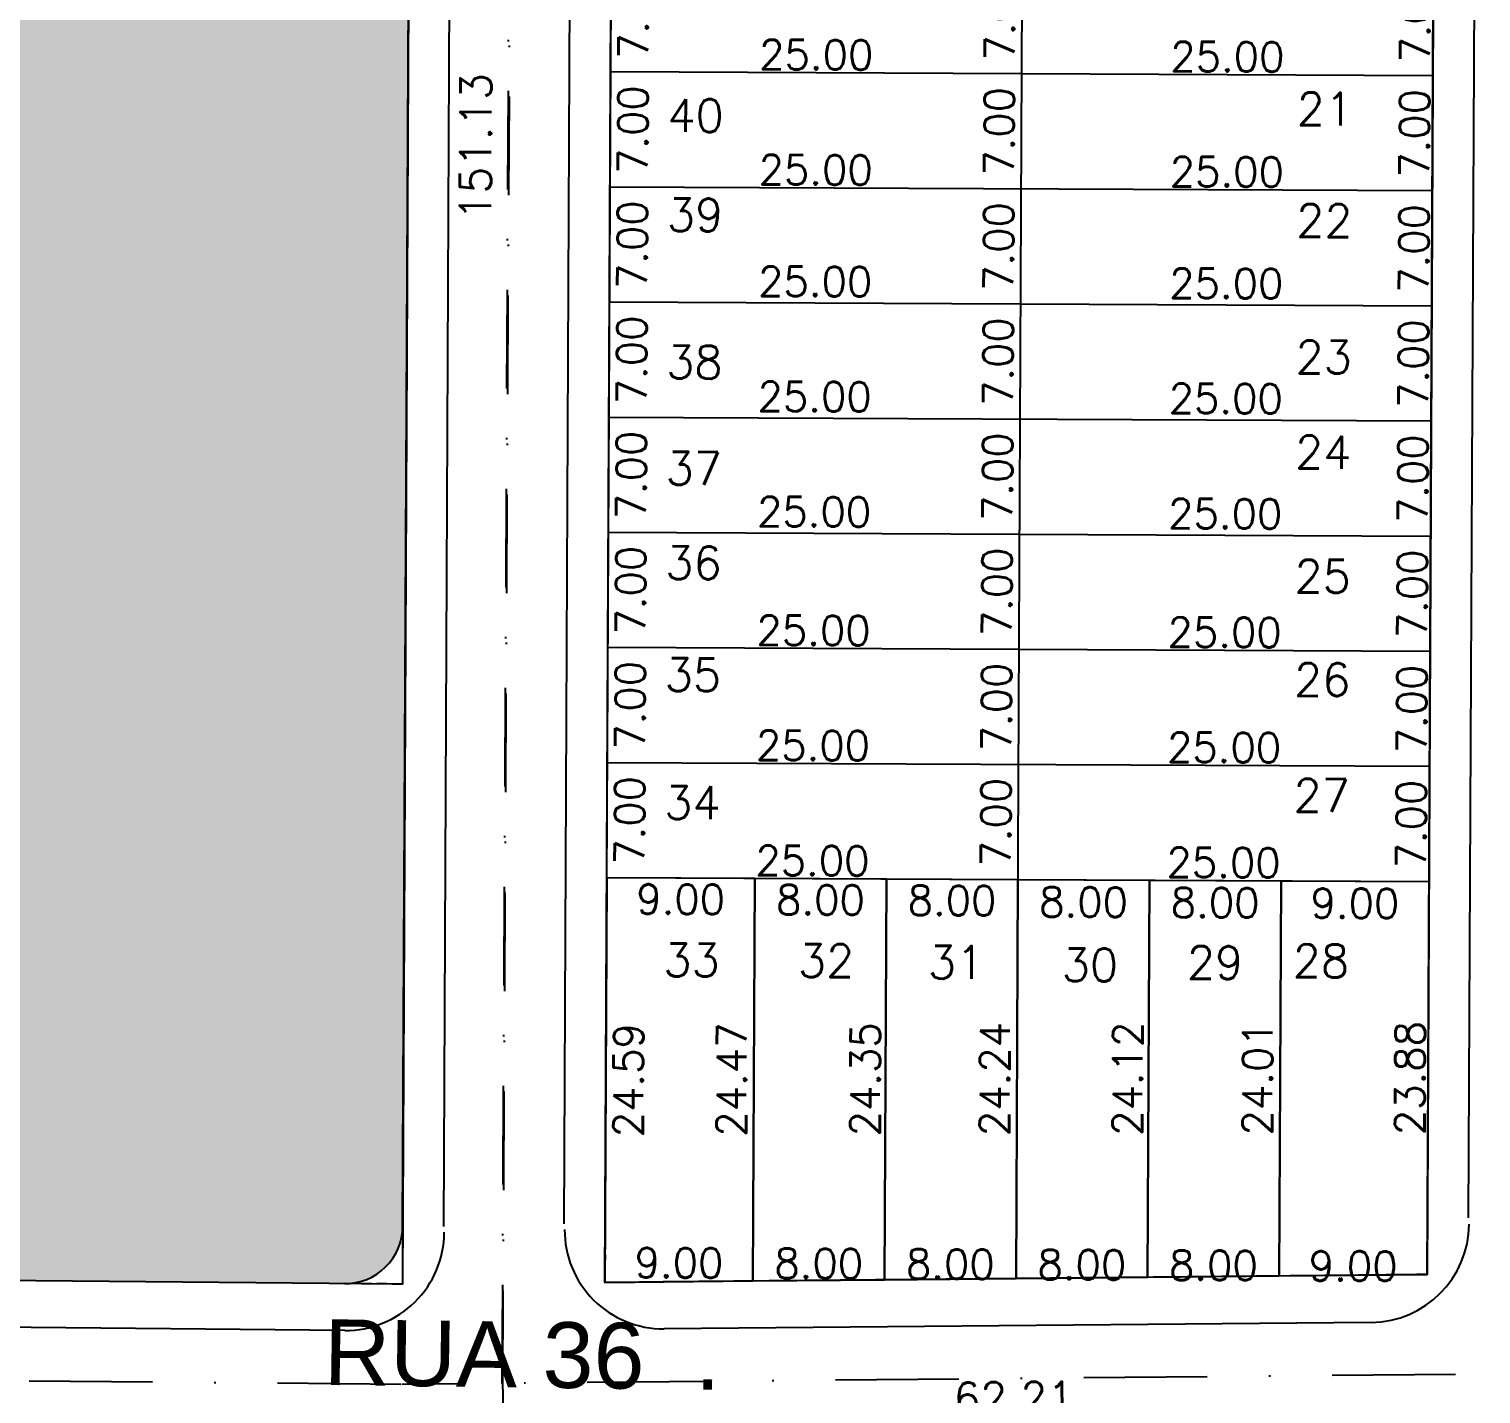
# Model space of a CAD drawing. Header units: millimetres. Extents: x -4430026 to 4783824, y 584 to 9593110.
# Drawn here: x 2394.9 to 2483.2, y 1505 to 1588 of the extents above; entities that cross this region are included whole.
import ezdxf
from ezdxf.enums import TextEntityAlignment as Align

# ---------------------------------------------------------------- set-up
doc = ezdxf.new("R2010")
doc.units = ezdxf.units.MM
for name, pattern in [('DASHDOT', [1, 0.5, -0.25, 0, -0.25]), ('HIDDEN', [0.375, 0.25, -0.125]), ('HIDDEN2', [0.1875, 0.125, -0.0625])]:
    doc.linetypes.add(name, pattern=pattern)
for name, color, linetype in [('boundary filipe', 6, 'Continuous'), ('BOUNDARY LOTES', 2, 'Continuous'), ('Calçada', 1, 'Continuous'), ('CANTOS', 9, 'HIDDEN'), ('Cota', 8, 'Continuous'), ('COTAS', 8, 'Continuous'), ('EIXO DAS VIAS', 252, 'DASHDOT'), ('Lotes', 2, 'Continuous'), ('Nomes de Ruas', 3, 'Continuous'), ('Numero de lotes', 5, 'Continuous'), ('Projeção', 8, 'HIDDEN2'), ('QUADRA', 4, 'Continuous'), ('QUADRO', 8, 'Continuous')]:
    doc.layers.add(name, color=color, linetype=linetype)
doc.styles.add('arcad1', font='romans.shx')
doc.styles.add('ARIAL', font='arial.ttf', dxfattribs={"height": 0.25})
doc.styles.add('ROMANS', font='romans.shx')
doc.dimstyles.new('BOLA100', dxfattribs={"dimscale": 0, "dimtxt": 1.9, "dimasz": 0.18, "dimexe": 0.18, "dimexo": 0.063, "dimgap": 0, "dimtad": 1, "dimzin": 4, "dimdsep": 46, "dimtxsty": 'ROMANS', "dimcen": 0.09, "dimse1": 1, "dimse2": 1, "dimsd1": 1, "dimsd2": 1, "dimclrt": 256, "dimaunit": 1, "dimadec": 4, "dimazin": 0, "dimtfac": 1.2, "dimtix": 1, "dimtmove": 2, "dimatfit": 3, "dimfxl": 1, "dimtvp": 2, "dimtolj": 1, "dimtzin": 4, "dimarcsym": 0})
doc.dimstyles.get("Standard").update_dxf_attribs({"dimtxt": 0.18, "dimasz": 0.18, "dimexe": 0.18, "dimexo": 0.0625, "dimgap": 0.09, "dimtad": 0, "dimtih": 1, "dimtoh": 1, "dimdec": 4, "dimzin": 0, "dimdsep": 46, "dimtxsty": 'Standard', "dimcen": 0.09, "dimadec": 0, "dimazin": 0, "dimtfac": 1, "dimtdec": 4, "dimtofl": 0, "dimtmove": 0, "dimatfit": 3, "dimfxl": 1, "dimtolj": 1, "dimtzin": 0, "dimarcsym": 0})

# ---------------------------------------------------------------- blocks, each defined once
blk = doc.blocks.new('*D13732')
at = {"layer": 'DEFPOINTS', "color": 0, "linetype": 'ByBlock'}
for p in [(2423.633, 1505.642), (2485.837, 1506.232), (2485.857, 1504.12)]:
    blk.add_point(p, dxfattribs=at)
at = {"layer": 'COTAS', "linetype": 'ByBlock', "insert": (2454.746, 1504.775), "char_height": 1.9, "attachment_point": 5, "rotation": 0.54386, "style": 'ROMANS'}
blk.add_mtext('\\A1;62.21', dxfattribs=at)
blk = doc.blocks.new('*D14058')
at = {"layer": 'DEFPOINTS', "color": 0, "linetype": 'ByBlock'}
for p in [(2308.835, 1506.475), (2423.633, 1505.642), (2423.618, 1503.599)]:
    blk.add_point(p, dxfattribs=at)
at = {"layer": 'COTAS', "linetype": 'ByBlock', "insert": (2366.226, 1504.966), "char_height": 1.9, "attachment_point": 5, "rotation": 359.58423, "style": 'ROMANS'}
blk.add_mtext('\\A1;114.80', dxfattribs=at)
blk = doc.blocks.new('*D14100')
at = {"layer": 'DEFPOINTS', "color": 0, "linetype": 'ByBlock'}
for p in [(2424.349, 1656.77), (2423.633, 1505.642), (2427.233, 1505.625)]:
    blk.add_point(p, dxfattribs=at)
at = {"layer": 'COTAS', "linetype": 'ByBlock', "insert": (2422.02, 1580.836), "char_height": 1.9, "attachment_point": 5, "rotation": 89.72858, "style": 'ROMANS'}
blk.add_mtext('\\A1;151.13', dxfattribs=at)
blk = doc.blocks.new('*D14391')
at = {"layer": 'DEFPOINTS', "color": 0, "linetype": 'ByBlock'}
for p in [(2409.929, 1680.395), (2416.101, 1656.357), (2424.934, 1654.828), (2424.934, 1654.828), (2424.219, 1503.7)]:
    blk.add_point(p, dxfattribs=at)
at = {"layer": 'COTAS', "linetype": 'ByBlock', "insert": (2417.195, 1652.744), "char_height": 1.9, "attachment_point": 5, "rotation": 285.06926, "style": 'ROMANS'}
blk.add_mtext('\\A1;150°', dxfattribs=at)
blk = doc.blocks.new('*D10665')
at = {"layer": 'DEFPOINTS', "color": 0}
for p in [(2430.259, 1592.382), (2430.225, 1585.383), (2435.192, 1585.359)]:
    blk.add_point(p, dxfattribs=at)
at = {"layer": 'COTAS', "color": 41, "insert": (2431.609, 1588.876), "char_height": 1.8, "attachment_point": 5, "rotation": 89.72858, "style": 'ROMANS'}
blk.add_mtext('\\A1;7.00', dxfattribs=at)
blk = doc.blocks.new('*D10666')
at = {"layer": 'DEFPOINTS', "color": 0}
for p in [(2430.225, 1585.383), (2430.192, 1578.383), (2435.159, 1578.359)]:
    blk.add_point(p, dxfattribs=at)
at = {"layer": 'COTAS', "color": 41, "insert": (2431.576, 1581.876), "char_height": 1.8, "attachment_point": 5, "rotation": 89.72858, "style": 'ROMANS'}
blk.add_mtext('\\A1;7.00', dxfattribs=at)
blk = doc.blocks.new('*D10667')
at = {"layer": 'DEFPOINTS', "color": 0}
for p in [(2430.192, 1578.383), (2430.141, 1571.383), (2435.126, 1571.359)]:
    blk.add_point(p, dxfattribs=at)
at = {"layer": 'COTAS', "color": 41, "insert": (2431.542, 1574.876), "char_height": 1.8, "attachment_point": 5, "rotation": 89.72858, "style": 'ROMANS'}
blk.add_mtext('\\A1;7.00', dxfattribs=at)
blk = doc.blocks.new('*D10668')
at = {"layer": 'DEFPOINTS', "color": 0}
for p in [(2430.141, 1571.383), (2430.107, 1564.383), (2435.093, 1564.359)]:
    blk.add_point(p, dxfattribs=at)
at = {"layer": 'COTAS', "color": 41, "insert": (2431.509, 1567.876), "char_height": 1.8, "attachment_point": 5, "rotation": 89.72858, "style": 'ROMANS'}
blk.add_mtext('\\A1;7.00', dxfattribs=at)
blk = doc.blocks.new('*D10669')
at = {"layer": 'DEFPOINTS', "color": 0}
for p in [(2430.107, 1564.383), (2430.093, 1557.383), (2435.06, 1557.359)]:
    blk.add_point(p, dxfattribs=at)
at = {"layer": 'COTAS', "color": 41, "insert": (2431.476, 1560.876), "char_height": 1.8, "attachment_point": 5, "rotation": 89.72858, "style": 'ROMANS'}
blk.add_mtext('\\A1;7.00', dxfattribs=at)
blk = doc.blocks.new('*D10670')
at = {"layer": 'DEFPOINTS', "color": 0}
for p in [(2430.093, 1557.383), (2430.06, 1550.383), (2435.026, 1550.359)]:
    blk.add_point(p, dxfattribs=at)
at = {"layer": 'COTAS', "color": 41, "insert": (2431.443, 1553.876), "char_height": 1.8, "attachment_point": 5, "rotation": 89.72858, "style": 'ROMANS'}
blk.add_mtext('\\A1;7.00', dxfattribs=at)
blk = doc.blocks.new('*D10671')
at = {"layer": 'DEFPOINTS', "color": 0}
for p in [(2430.06, 1550.383), (2430.008, 1543.383), (2434.993, 1543.36)]:
    blk.add_point(p, dxfattribs=at)
at = {"layer": 'COTAS', "color": 41, "insert": (2431.41, 1546.877), "char_height": 1.8, "attachment_point": 5, "rotation": 89.72858, "style": 'ROMANS'}
blk.add_mtext('\\A1;7.00', dxfattribs=at)
blk = doc.blocks.new('*D10672')
at = {"layer": 'DEFPOINTS', "color": 0}
for p in [(2430.008, 1543.383), (2429.975, 1536.383), (2434.96, 1536.36)]:
    blk.add_point(p, dxfattribs=at)
at = {"layer": 'COTAS', "color": 41, "insert": (2431.377, 1539.877), "char_height": 1.8, "attachment_point": 5, "rotation": 89.72858, "style": 'ROMANS'}
blk.add_mtext('\\A1;7.00', dxfattribs=at)
blk = doc.blocks.new('*D10673')
at = {"layer": 'DEFPOINTS', "color": 0}
for p in [(2429.975, 1536.383), (2429.877, 1511.79), (2434.844, 1511.766)]:
    blk.add_point(p, dxfattribs=at)
at = {"layer": 'COTAS', "color": 41, "insert": (2431.302, 1524.08), "char_height": 1.8, "attachment_point": 5, "rotation": 89.72858, "style": 'ROMANS'}
blk.add_mtext('\\A1;24.59', dxfattribs=at)
blk = doc.blocks.new('*D10687')
at = {"layer": 'DEFPOINTS', "color": 0}
for p in [(2455.258, 1592.264), (2455.207, 1585.264), (2457.468, 1585.254)]:
    blk.add_point(p, dxfattribs=at)
at = {"layer": 'COTAS', "color": 41, "insert": (2453.885, 1588.771), "char_height": 1.8, "attachment_point": 5, "rotation": 89.72858, "style": 'ROMANS'}
blk.add_mtext('\\A1;7.00', dxfattribs=at)
blk = doc.blocks.new('*D10688')
at = {"layer": 'DEFPOINTS', "color": 0}
for p in [(2455.207, 1585.264), (2455.192, 1578.264), (2457.435, 1578.254)]:
    blk.add_point(p, dxfattribs=at)
at = {"layer": 'COTAS', "color": 41, "insert": (2453.852, 1581.771), "char_height": 1.8, "attachment_point": 5, "rotation": 89.72858, "style": 'ROMANS'}
blk.add_mtext('\\A1;7.00', dxfattribs=at)
blk = doc.blocks.new('*D10689')
at = {"layer": 'DEFPOINTS', "color": 0}
for p in [(2455.192, 1578.264), (2455.14, 1571.264), (2457.402, 1571.254)]:
    blk.add_point(p, dxfattribs=at)
at = {"layer": 'COTAS', "color": 41, "insert": (2453.819, 1574.771), "char_height": 1.8, "attachment_point": 5, "rotation": 89.72858, "style": 'ROMANS'}
blk.add_mtext('\\A1;7.00', dxfattribs=at)
blk = doc.blocks.new('*D10690')
at = {"layer": 'DEFPOINTS', "color": 0}
for p in [(2455.14, 1571.264), (2455.107, 1564.264), (2457.369, 1564.254)]:
    blk.add_point(p, dxfattribs=at)
at = {"layer": 'COTAS', "color": 41, "insert": (2453.785, 1567.771), "char_height": 1.8, "attachment_point": 5, "rotation": 89.72858, "style": 'ROMANS'}
blk.add_mtext('\\A1;7.00', dxfattribs=at)
blk = doc.blocks.new('*D10691')
at = {"layer": 'DEFPOINTS', "color": 0}
for p in [(2455.107, 1564.264), (2455.074, 1557.265), (2457.336, 1557.254)]:
    blk.add_point(p, dxfattribs=at)
at = {"layer": 'COTAS', "color": 41, "insert": (2453.752, 1560.771), "char_height": 1.8, "attachment_point": 5, "rotation": 89.72858, "style": 'ROMANS'}
blk.add_mtext('\\A1;7.00', dxfattribs=at)
blk = doc.blocks.new('*D10692')
at = {"layer": 'DEFPOINTS', "color": 0}
for p in [(2455.074, 1557.265), (2455.041, 1550.265), (2457.303, 1550.254)]:
    blk.add_point(p, dxfattribs=at)
at = {"layer": 'COTAS', "color": 41, "insert": (2453.719, 1553.771), "char_height": 1.8, "attachment_point": 5, "rotation": 89.72858, "style": 'ROMANS'}
blk.add_mtext('\\A1;7.00', dxfattribs=at)
blk = doc.blocks.new('*D10693')
at = {"layer": 'DEFPOINTS', "color": 0}
for p in [(2455.041, 1550.265), (2455.008, 1543.265), (2457.269, 1543.254)]:
    blk.add_point(p, dxfattribs=at)
at = {"layer": 'COTAS', "color": 41, "insert": (2453.686, 1546.771), "char_height": 1.8, "attachment_point": 5, "rotation": 89.72858, "style": 'ROMANS'}
blk.add_mtext('\\A1;7.00', dxfattribs=at)
blk = doc.blocks.new('*D10694')
at = {"layer": 'DEFPOINTS', "color": 0}
for p in [(2455.008, 1543.265), (2454.993, 1536.265), (2457.236, 1536.254)]:
    blk.add_point(p, dxfattribs=at)
at = {"layer": 'COTAS', "color": 41, "insert": (2453.653, 1539.771), "char_height": 1.8, "attachment_point": 5, "rotation": 89.72858, "style": 'ROMANS'}
blk.add_mtext('\\A1;7.00', dxfattribs=at)
blk = doc.blocks.new('*D10695')
at = {"layer": 'DEFPOINTS', "color": 0}
for p in [(2454.993, 1536.265), (2454.878, 1512.027), (2457.121, 1512.017)]:
    blk.add_point(p, dxfattribs=at)
at = {"layer": 'COTAS', "color": 41, "insert": (2453.579, 1524.152), "char_height": 1.8, "attachment_point": 5, "rotation": 89.72858, "style": 'ROMANS'}
blk.add_mtext('\\A1;24.24', dxfattribs=at)
blk = doc.blocks.new('*D10709')
at = {"layer": 'DEFPOINTS', "color": 0}
for p in [(2480.24, 1592.146), (2480.206, 1585.146), (2482.725, 1585.134)]:
    blk.add_point(p, dxfattribs=at)
at = {"layer": 'COTAS', "color": 41, "insert": (2479.142, 1588.651), "char_height": 1.8, "attachment_point": 5, "rotation": 89.72858, "style": 'ROMANS'}
blk.add_mtext('\\A1;7.00', dxfattribs=at)
blk = doc.blocks.new('*D10710')
at = {"layer": 'DEFPOINTS', "color": 0}
for p in [(2480.206, 1585.146), (2480.173, 1578.146), (2482.692, 1578.134)]:
    blk.add_point(p, dxfattribs=at)
at = {"layer": 'COTAS', "color": 41, "insert": (2479.108, 1581.651), "char_height": 1.8, "attachment_point": 5, "rotation": 89.72858, "style": 'ROMANS'}
blk.add_mtext('\\A1;7.00', dxfattribs=at)
blk = doc.blocks.new('*D10711')
at = {"layer": 'DEFPOINTS', "color": 0}
for p in [(2480.173, 1578.146), (2480.14, 1571.146), (2482.659, 1571.134)]:
    blk.add_point(p, dxfattribs=at)
at = {"layer": 'COTAS', "color": 41, "insert": (2479.075, 1574.651), "char_height": 1.8, "attachment_point": 5, "rotation": 89.72858, "style": 'ROMANS'}
blk.add_mtext('\\A1;7.00', dxfattribs=at)
blk = doc.blocks.new('*D10712')
at = {"layer": 'DEFPOINTS', "color": 0}
for p in [(2480.14, 1571.146), (2480.107, 1564.146), (2482.625, 1564.134)]:
    blk.add_point(p, dxfattribs=at)
at = {"layer": 'COTAS', "color": 41, "insert": (2479.042, 1567.651), "char_height": 1.8, "attachment_point": 5, "rotation": 89.72858, "style": 'ROMANS'}
blk.add_mtext('\\A1;7.00', dxfattribs=at)
blk = doc.blocks.new('*D10713')
at = {"layer": 'DEFPOINTS', "color": 0}
for p in [(2480.107, 1564.146), (2480.074, 1557.146), (2482.592, 1557.134)]:
    blk.add_point(p, dxfattribs=at)
at = {"layer": 'COTAS', "color": 41, "insert": (2479.009, 1560.651), "char_height": 1.8, "attachment_point": 5, "rotation": 89.72858, "style": 'ROMANS'}
blk.add_mtext('\\A1;7.00', dxfattribs=at)
blk = doc.blocks.new('*D10714')
at = {"layer": 'DEFPOINTS', "color": 0}
for p in [(2480.074, 1557.146), (2480.041, 1550.146), (2482.559, 1550.134)]:
    blk.add_point(p, dxfattribs=at)
at = {"layer": 'COTAS', "color": 41, "insert": (2478.976, 1553.651), "char_height": 1.8, "attachment_point": 5, "rotation": 89.72858, "style": 'ROMANS'}
blk.add_mtext('\\A1;7.00', dxfattribs=at)
blk = doc.blocks.new('*D10715')
at = {"layer": 'DEFPOINTS', "color": 0}
for p in [(2480.041, 1550.146), (2480.007, 1543.146), (2482.526, 1543.134)]:
    blk.add_point(p, dxfattribs=at)
at = {"layer": 'COTAS', "color": 41, "insert": (2478.943, 1546.651), "char_height": 1.8, "attachment_point": 5, "rotation": 89.72858, "style": 'ROMANS'}
blk.add_mtext('\\A1;7.00', dxfattribs=at)
blk = doc.blocks.new('*D10716')
at = {"layer": 'DEFPOINTS', "color": 0}
for p in [(2480.007, 1543.146), (2479.993, 1536.146), (2482.493, 1536.134)]:
    blk.add_point(p, dxfattribs=at)
at = {"layer": 'COTAS', "color": 41, "insert": (2478.909, 1539.651), "char_height": 1.8, "attachment_point": 5, "rotation": 89.72858, "style": 'ROMANS'}
blk.add_mtext('\\A1;7.00', dxfattribs=at)
blk = doc.blocks.new('*D10717')
at = {"layer": 'DEFPOINTS', "color": 0}
for p in [(2479.993, 1536.146), (2479.88, 1512.264), (2482.38, 1512.253)]:
    blk.add_point(p, dxfattribs=at)
at = {"layer": 'COTAS', "color": 41, "insert": (2478.836, 1524.211), "char_height": 1.8, "attachment_point": 5, "rotation": 89.72858, "style": 'ROMANS'}
blk.add_mtext('\\A1;23.88', dxfattribs=at)
blk = doc.blocks.new('*D10718')
at = {"layer": 'DEFPOINTS', "color": 0}
for p in [(2438.993, 1536.34), (2438.877, 1511.875), (2441.121, 1511.865)]:
    blk.add_point(p, dxfattribs=at)
at = {"layer": 'COTAS', "color": 41, "insert": (2437.579, 1524.114), "char_height": 1.8, "attachment_point": 5, "rotation": 89.72858, "style": 'ROMANS'}
blk.add_mtext('\\A1;24.47', dxfattribs=at)
blk = doc.blocks.new('*D10719')
at = {"layer": 'DEFPOINTS', "color": 0}
for p in [(2446.993, 1536.303), (2446.878, 1511.951), (2449.251, 1511.94)]:
    blk.add_point(p, dxfattribs=at)
at = {"layer": 'COTAS', "color": 41, "insert": (2445.709, 1524.133), "char_height": 1.8, "attachment_point": 5, "rotation": 89.72858, "style": 'ROMANS'}
blk.add_mtext('\\A1;24.35', dxfattribs=at)
blk = doc.blocks.new('*D10720')
at = {"layer": 'DEFPOINTS', "color": 0}
for p in [(2462.993, 1536.227), (2462.879, 1512.103), (2465.203, 1512.092)]:
    blk.add_point(p, dxfattribs=at)
at = {"layer": 'COTAS', "color": 41, "insert": (2461.661, 1524.171), "char_height": 1.8, "attachment_point": 5, "rotation": 89.72858, "style": 'ROMANS'}
blk.add_mtext('\\A1;24.12', dxfattribs=at)
blk = doc.blocks.new('*D10721')
at = {"layer": 'DEFPOINTS', "color": 0}
for p in [(2470.993, 1536.189), (2470.879, 1512.179), (2473.106, 1512.168)]:
    blk.add_point(p, dxfattribs=at)
at = {"layer": 'COTAS', "color": 41, "insert": (2469.563, 1524.19), "char_height": 1.8, "attachment_point": 5, "rotation": 89.72858, "style": 'ROMANS'}
blk.add_mtext('\\A1;24.01', dxfattribs=at)
blk = doc.blocks.new('*D10748')
at = {"layer": 'DEFPOINTS', "color": 0}
for p in [(2446.993, 1536.303), (2454.993, 1536.265), (2446.97, 1531.424)]:
    blk.add_point(p, dxfattribs=at)
at = {"layer": 'COTAS', "color": 41, "insert": (2450.987, 1535.005), "char_height": 1.8, "attachment_point": 5, "rotation": 359.72858, "style": 'ROMANS'}
blk.add_mtext('\\A1;8.00', dxfattribs=at)
blk = doc.blocks.new('*D10749')
at = {"layer": 'DEFPOINTS', "color": 0}
for p in [(2438.993, 1536.34), (2446.993, 1536.303), (2438.97, 1531.462)]:
    blk.add_point(p, dxfattribs=at)
at = {"layer": 'COTAS', "color": 41, "insert": (2442.987, 1535.043), "char_height": 1.8, "attachment_point": 5, "rotation": 359.72858, "style": 'ROMANS'}
blk.add_mtext('\\A1;8.00', dxfattribs=at)
blk = doc.blocks.new('*D10750')
at = {"layer": 'DEFPOINTS', "color": 0}
for p in [(2429.993, 1536.383), (2438.993, 1536.34), (2429.97, 1531.505)]:
    blk.add_point(p, dxfattribs=at)
at = {"layer": 'COTAS', "color": 41, "insert": (2434.487, 1535.083), "char_height": 1.8, "attachment_point": 5, "rotation": 359.72858, "style": 'ROMANS'}
blk.add_mtext('\\A1;9.00', dxfattribs=at)
blk = doc.blocks.new('*D10751')
at = {"layer": 'DEFPOINTS', "color": 0}
for p in [(2454.993, 1536.265), (2462.993, 1536.227), (2462.97, 1531.293)]:
    blk.add_point(p, dxfattribs=at)
at = {"layer": 'COTAS', "color": 41, "insert": (2458.987, 1534.912), "char_height": 1.8, "attachment_point": 5, "rotation": 359.72858, "style": 'ROMANS'}
blk.add_mtext('\\A1;8.00', dxfattribs=at)
blk = doc.blocks.new('*D10752')
at = {"layer": 'DEFPOINTS', "color": 0}
for p in [(2462.993, 1536.227), (2470.993, 1536.189), (2470.97, 1531.255)]:
    blk.add_point(p, dxfattribs=at)
at = {"layer": 'COTAS', "color": 41, "insert": (2466.987, 1534.874), "char_height": 1.8, "attachment_point": 5, "rotation": 359.72858, "style": 'ROMANS'}
blk.add_mtext('\\A1;8.00', dxfattribs=at)
blk = doc.blocks.new('*D10753')
at = {"layer": 'DEFPOINTS', "color": 0}
for p in [(2470.993, 1536.189), (2479.993, 1536.146), (2479.969, 1531.213)]:
    blk.add_point(p, dxfattribs=at)
at = {"layer": 'COTAS', "color": 41, "insert": (2475.487, 1534.834), "char_height": 1.8, "attachment_point": 5, "rotation": 359.72858, "style": 'ROMANS'}
blk.add_mtext('\\A1;9.00', dxfattribs=at)
blk = doc.blocks.new('*D10754')
at = {"layer": 'DEFPOINTS', "color": 0}
for p in [(2429.877, 1511.79), (2438.877, 1511.875), (2438.865, 1509.355)]:
    blk.add_point(p, dxfattribs=at)
at = {"layer": 'COTAS', "color": 41, "insert": (2434.383, 1512.976), "char_height": 1.8, "attachment_point": 5, "rotation": 359.72858, "style": 'ROMANS'}
blk.add_mtext('\\A1;9.00', dxfattribs=at)
blk = doc.blocks.new('*D10755')
at = {"layer": 'DEFPOINTS', "color": 0}
for p in [(2438.877, 1511.875), (2446.878, 1511.951), (2446.865, 1509.317)]:
    blk.add_point(p, dxfattribs=at)
at = {"layer": 'COTAS', "color": 41, "insert": (2442.882, 1512.936), "char_height": 1.8, "attachment_point": 5, "rotation": 359.72858, "style": 'ROMANS'}
blk.add_mtext('\\A1;8.00', dxfattribs=at)
blk = doc.blocks.new('*D10756')
at = {"layer": 'DEFPOINTS', "color": 0}
for p in [(2446.878, 1511.951), (2454.878, 1511.913), (2454.865, 1509.279)]:
    blk.add_point(p, dxfattribs=at)
at = {"layer": 'COTAS', "color": 41, "insert": (2450.882, 1512.898), "char_height": 1.8, "attachment_point": 5, "rotation": 359.72858, "style": 'ROMANS'}
blk.add_mtext('\\A1;8.00', dxfattribs=at)
blk = doc.blocks.new('*D10757')
at = {"layer": 'DEFPOINTS', "color": 0}
for p in [(2454.878, 1511.913), (2462.879, 1512.103), (2462.865, 1509.241)]:
    blk.add_point(p, dxfattribs=at)
at = {"layer": 'COTAS', "color": 41, "insert": (2458.882, 1512.86), "char_height": 1.8, "attachment_point": 5, "rotation": 359.72858, "style": 'ROMANS'}
blk.add_mtext('\\A1;8.00', dxfattribs=at)
blk = doc.blocks.new('*D10758')
at = {"layer": 'DEFPOINTS', "color": 0}
for p in [(2462.879, 1512.103), (2470.879, 1512.065), (2470.865, 1509.203)]:
    blk.add_point(p, dxfattribs=at)
at = {"layer": 'COTAS', "color": 41, "insert": (2466.882, 1512.822), "char_height": 1.8, "attachment_point": 5, "rotation": 359.72858, "style": 'ROMANS'}
blk.add_mtext('\\A1;8.00', dxfattribs=at)
blk = doc.blocks.new('*D10759')
at = {"layer": 'DEFPOINTS', "color": 0}
for p in [(2470.879, 1512.065), (2479.88, 1512.264), (2479.865, 1509.161)]:
    blk.add_point(p, dxfattribs=at)
at = {"layer": 'COTAS', "color": 41, "insert": (2475.382, 1512.782), "char_height": 1.8, "attachment_point": 5, "rotation": 359.72858, "style": 'ROMANS'}
blk.add_mtext('\\A1;9.00', dxfattribs=at)
blk = doc.blocks.new('*D10779')
at = {"layer": 'DEFPOINTS', "color": 0}
for p in [(2430.188, 1577.364), (2455.187, 1577.246), (2455.18, 1575.77)]:
    blk.add_point(p, dxfattribs=at)
at = {"layer": 'Cota', "color": 41, "insert": (2442.697, 1579.429), "char_height": 1.8, "attachment_point": 5, "rotation": 359.72858, "style": 'ROMANS'}
blk.add_mtext('\\A1;25.00', dxfattribs=at)
blk = doc.blocks.new('*D10780')
at = {"layer": 'DEFPOINTS', "color": 0}
for p in [(2455.187, 1577.246), (2480.187, 1577.127), (2480.18, 1575.651)]:
    blk.add_point(p, dxfattribs=at)
at = {"layer": 'Cota', "color": 41, "insert": (2467.697, 1579.311), "char_height": 1.8, "attachment_point": 5, "rotation": 359.72858, "style": 'ROMANS'}
blk.add_mtext('\\A1;25.00', dxfattribs=at)
blk = doc.blocks.new('*D10781')
at = {"layer": 'DEFPOINTS', "color": 0}
for p in [(2430.221, 1584.364), (2455.22, 1584.246), (2455.213, 1582.77)]:
    blk.add_point(p, dxfattribs=at)
at = {"layer": 'Cota', "color": 41, "insert": (2442.731, 1586.429), "char_height": 1.8, "attachment_point": 5, "rotation": 359.72858, "style": 'ROMANS'}
blk.add_mtext('\\A1;25.00', dxfattribs=at)
blk = doc.blocks.new('*D10782')
at = {"layer": 'DEFPOINTS', "color": 0}
for p in [(2455.22, 1584.246), (2480.22, 1584.127), (2480.213, 1582.651)]:
    blk.add_point(p, dxfattribs=at)
at = {"layer": 'Cota', "color": 41, "insert": (2467.73, 1586.311), "char_height": 1.8, "attachment_point": 5, "rotation": 359.72858, "style": 'ROMANS'}
blk.add_mtext('\\A1;25.00', dxfattribs=at)
blk = doc.blocks.new('*D10789')
at = {"layer": 'DEFPOINTS', "color": 0}
for p in [(2430.155, 1570.578), (2455.155, 1570.459), (2455.148, 1568.983)]:
    blk.add_point(p, dxfattribs=at)
at = {"layer": 'Cota', "color": 41, "insert": (2442.665, 1572.643), "char_height": 1.8, "attachment_point": 5, "rotation": 359.72858, "style": 'ROMANS'}
blk.add_mtext('\\A1;25.00', dxfattribs=at)
blk = doc.blocks.new('*D10790')
at = {"layer": 'DEFPOINTS', "color": 0}
for p in [(2455.155, 1570.459), (2480.155, 1570.341), (2480.148, 1568.865)]:
    blk.add_point(p, dxfattribs=at)
at = {"layer": 'Cota', "color": 41, "insert": (2467.665, 1572.524), "char_height": 1.8, "attachment_point": 5, "rotation": 359.72858, "style": 'ROMANS'}
blk.add_mtext('\\A1;25.00', dxfattribs=at)
blk = doc.blocks.new('*D10791')
at = {"layer": 'DEFPOINTS', "color": 0}
for p in [(2429.989, 1535.365), (2454.988, 1535.246), (2454.981, 1533.77)]:
    blk.add_point(p, dxfattribs=at)
at = {"layer": 'Cota', "color": 41, "insert": (2442.498, 1537.429), "char_height": 1.8, "attachment_point": 5, "rotation": 359.72858, "style": 'ROMANS'}
blk.add_mtext('\\A1;25.00', dxfattribs=at)
blk = doc.blocks.new('*D10792')
at = {"layer": 'DEFPOINTS', "color": 0}
for p in [(2454.988, 1535.246), (2479.988, 1535.128), (2479.981, 1533.652)]:
    blk.add_point(p, dxfattribs=at)
at = {"layer": 'Cota', "color": 41, "insert": (2467.498, 1537.311), "char_height": 1.8, "attachment_point": 5, "rotation": 359.72858, "style": 'ROMANS'}
blk.add_mtext('\\A1;25.00', dxfattribs=at)
blk = doc.blocks.new('*D10793')
at = {"layer": 'DEFPOINTS', "color": 0}
for p in [(2430.022, 1542.364), (2455.021, 1542.246), (2455.014, 1540.77)]:
    blk.add_point(p, dxfattribs=at)
at = {"layer": 'Cota', "color": 41, "insert": (2442.532, 1544.429), "char_height": 1.8, "attachment_point": 5, "rotation": 359.72858, "style": 'ROMANS'}
blk.add_mtext('\\A1;25.00', dxfattribs=at)
blk = doc.blocks.new('*D10794')
at = {"layer": 'DEFPOINTS', "color": 0}
for p in [(2455.021, 1542.246), (2480.021, 1542.128), (2480.014, 1540.652)]:
    blk.add_point(p, dxfattribs=at)
at = {"layer": 'Cota', "color": 41, "insert": (2467.531, 1544.311), "char_height": 1.8, "attachment_point": 5, "rotation": 359.72858, "style": 'ROMANS'}
blk.add_mtext('\\A1;25.00', dxfattribs=at)
blk = doc.blocks.new('*D10795')
at = {"layer": 'DEFPOINTS', "color": 0}
for p in [(2430.055, 1549.364), (2455.055, 1549.246), (2455.048, 1547.77)]:
    blk.add_point(p, dxfattribs=at)
at = {"layer": 'Cota', "color": 41, "insert": (2442.565, 1551.429), "char_height": 1.8, "attachment_point": 5, "rotation": 359.72858, "style": 'ROMANS'}
blk.add_mtext('\\A1;25.00', dxfattribs=at)
blk = doc.blocks.new('*D10796')
at = {"layer": 'DEFPOINTS', "color": 0}
for p in [(2455.055, 1549.246), (2480.054, 1549.128), (2480.047, 1547.652)]:
    blk.add_point(p, dxfattribs=at)
at = {"layer": 'Cota', "color": 41, "insert": (2467.565, 1551.311), "char_height": 1.8, "attachment_point": 5, "rotation": 359.72858, "style": 'ROMANS'}
blk.add_mtext('\\A1;25.00', dxfattribs=at)
blk = doc.blocks.new('*D10797')
at = {"layer": 'DEFPOINTS', "color": 0}
for p in [(2430.089, 1556.578), (2455.089, 1556.459), (2455.082, 1554.984)]:
    blk.add_point(p, dxfattribs=at)
at = {"layer": 'Cota', "color": 41, "insert": (2442.599, 1558.643), "char_height": 1.8, "attachment_point": 5, "rotation": 359.72858, "style": 'ROMANS'}
blk.add_mtext('\\A1;25.00', dxfattribs=at)
blk = doc.blocks.new('*D10798')
at = {"layer": 'DEFPOINTS', "color": 0}
for p in [(2455.089, 1556.459), (2480.088, 1556.341), (2480.081, 1554.865)]:
    blk.add_point(p, dxfattribs=at)
at = {"layer": 'Cota', "color": 41, "insert": (2467.599, 1558.524), "char_height": 1.8, "attachment_point": 5, "rotation": 359.72858, "style": 'ROMANS'}
blk.add_mtext('\\A1;25.00', dxfattribs=at)
blk = doc.blocks.new('*D10799')
at = {"layer": 'DEFPOINTS', "color": 0}
for p in [(2430.122, 1563.578), (2455.122, 1563.459), (2455.115, 1561.983)]:
    blk.add_point(p, dxfattribs=at)
at = {"layer": 'Cota', "color": 41, "insert": (2442.632, 1565.643), "char_height": 1.8, "attachment_point": 5, "rotation": 359.72858, "style": 'ROMANS'}
blk.add_mtext('\\A1;25.00', dxfattribs=at)
blk = doc.blocks.new('*D10800')
at = {"layer": 'DEFPOINTS', "color": 0}
for p in [(2455.122, 1563.459), (2480.122, 1563.341), (2480.115, 1561.865)]:
    blk.add_point(p, dxfattribs=at)
at = {"layer": 'Cota', "color": 41, "insert": (2467.632, 1565.524), "char_height": 1.8, "attachment_point": 5, "rotation": 359.72858, "style": 'ROMANS'}
blk.add_mtext('\\A1;25.00', dxfattribs=at)

msp = doc.modelspace()

# ---------------------------------------------------------------- hatches: boundary and pattern name
at = {"layer": 'QUADRO'}
h = msp.add_hatch(dxfattribs=at)
h.set_pattern_fill('SWAMP', color=256, scale=3, angle=-0.27142, style=0)
h.set_pattern_definition([(359.7286, (2314.9623, 1512.1842), (1.51229, 2.59094), [0.375, -2.625]), (89.7286, (2315.1498, 1512.1834), (-1.487676, 2.605153), [0.1875, -5.008652]), (89.7286, (2315.1967, 1512.1831), (-1.487676, 2.605153), [0.15, -5.046152]), (89.7286, (2315.1029, 1512.1836), (-1.487676, 2.605153), [0.15, -5.046152]), (59.7286, (2315.2435, 1512.183), (-1.487676, 2.605153), [0.12, -2.88]), (119.7286, (2315.056, 1512.1838), (-2.999966, 0.01421), [0.12, -2.88])])
edge = h.paths.add_edge_path()
edge.add_arc((2414.737, 1654.182), 3.5, 359.72858, 390.40994)
edge.add_line((2417.755, 1655.954), (2408.507, 1671.711))
edge.add_arc((2405.488, 1669.939), 3.5, 30.40994, 122.79452)
edge.add_arc((2365.97, 1731.273), 69.463, 239.88824, 302.79452, ccw=False)
edge.add_arc((2329.365, 1668.157), 3.5, 59.88824, 150.16598)
edge.add_line((2326.329, 1669.898), (2316.08, 1652.028))
edge.add_arc((2319.117, 1650.286), 3.5, 150.16598, 179.72858)
edge.add_line((2315.617, 1650.303), (2314.981, 1516.095))
edge.add_arc((2318.481, 1516.078), 3.5, 179.72858, 269.48246)
edge.add_line((2318.449, 1512.578), (2414.047, 1511.715))
edge.add_arc((2414.078, 1515.215), 3.5, 269.48246, 359.72858)
edge.add_line((2417.578, 1515.198), (2418.237, 1654.165))

# ---------------------------------------------------------------- linework, layer by layer
at = {"layer": 'boundary filipe', "elevation": 2.439}
msp.add_lwpolyline([(2314.964, 1512.61), (2315.621, 1651.227), (2329.171, 1674.854, 0.206018), (2381.666, 1665.676, 0.060604), (2406.629, 1674.91), (2418.241, 1655.126), (2417.562, 1511.683), (2314.964, 1512.61)], format="xyb", close=True, dxfattribs=at)
msp.add_lwpolyline([(2314.964, 1512.61), (2315.621, 1651.227), (2329.171, 1674.854, 0.206018), (2381.666, 1665.676, 0.060604), (2406.629, 1674.91), (2418.241, 1655.126), (2417.562, 1511.683), (2314.964, 1512.61)], format="xyb", close=True, dxfattribs=at)
at = {"layer": 'BOUNDARY LOTES', "elevation": 2.439}
for points in [[(2438.993, 1536.34), (2429.993, 1536.383), (2429.877, 1511.79), (2438.877, 1511.875)], [(2429.877, 1511.79), (2438.876, 1511.875), (2438.993, 1536.34), (2429.993, 1536.383)], [(2446.993, 1536.303), (2438.993, 1536.34), (2438.877, 1511.875), (2446.876, 1511.951)], [(2454.993, 1536.265), (2446.993, 1536.303), (2446.878, 1511.951), (2454.877, 1512.027)], [(2462.993, 1536.227), (2454.993, 1536.265), (2454.878, 1512.027), (2462.877, 1512.103)], [(2470.993, 1536.189), (2462.993, 1536.227), (2462.879, 1512.103), (2470.878, 1512.179)], [(2479.993, 1536.146), (2470.993, 1536.189), (2470.879, 1512.179), (2479.88, 1512.264)]]:
    msp.add_lwpolyline(points, close=True, dxfattribs=at)
at = {"layer": 'Calçada'}
for p, q in [((2420.078, 1515.186, 2.439), (2420.737, 1654.154, 2.439)), ((2427.394, 1515.352, 2.439), (2428.05, 1653.926, 2.439)), ((2482.396, 1515.703, 2.439), (2483.025, 1648.576, 2.439))]:
    msp.add_line(p, q, dxfattribs=at)
at = {"layer": 'Calçada', "lineweight": -3}
for p, q in [((2414.054, 1508.866), (2318.457, 1509.768)), ((2414.054, 1508.866), (2318.457, 1509.768)), ((2476.483, 1509.358), (2433.481, 1508.967)), ((2476.483, 1509.358), (2433.481, 1508.967)), ((2476.483, 1509.358), (2433.481, 1508.967)), ((2476.483, 1509.358), (2433.481, 1508.967))]:
    msp.add_line(p, q, dxfattribs=at)
for centre, start, end in [((2476.429, 1515.357), 270.52059, 359.70531), ((2476.429, 1515.357), 270.52059, 359.70531), ((2414.111, 1514.866), 269.45919, 359.70531), ((2414.111, 1514.866), 269.45919, 359.70531), ((2433.426, 1514.967), 179.70531, 270.52059), ((2433.426, 1514.967), 179.70531, 270.52059)]:
    msp.add_arc(centre, 6, start, end, dxfattribs=at)
at = {"layer": 'CANTOS', "ltscale": 2.5, "elevation": 2.439}
for points in [[(2417.578, 1515.198), (2417.562, 1511.683), (2414.062, 1511.715)], [(2429.894, 1515.34), (2429.877, 1511.79), (2433.427, 1511.824)], [(2479.896, 1515.715), (2479.88, 1512.264), (2476.429, 1512.232)]]:
    msp.add_lwpolyline(points, dxfattribs=at)
at = {"layer": 'EIXO DAS VIAS', "ltscale": 10, "elevation": 103.708}
msp.add_lwpolyline([(2423.662, 1505.289), (2423.47, 1467.985)], dxfattribs=at)
at = {"layer": 'Lotes'}
for p, q in [((2454.878, 1512.027, 2.439), (2455.794, 1705.266, 2.439)), ((2480.225, 1585.146, 2.439), (2430.207, 1585.383, 2.439)), ((2480.192, 1578.146, 2.439), (2430.174, 1578.383, 2.439)), ((2480.159, 1571.146, 2.439), (2430.141, 1571.383, 2.439)), ((2480.125, 1564.146, 2.439), (2430.107, 1564.383, 2.439)), ((2480.092, 1557.146, 2.439), (2430.074, 1557.383, 2.439)), ((2480.059, 1550.146, 2.439), (2430.041, 1550.383, 2.439)), ((2480.026, 1543.146, 2.439), (2430.008, 1543.383, 2.439)), ((2479.993, 1536.146, 2.439), (2429.993, 1536.383, 2.439)), ((2438.877, 1511.875, 2.439), (2438.993, 1536.34, 2.439)), ((2446.878, 1511.951, 2.439), (2446.993, 1536.303, 2.439)), ((2462.879, 1512.103, 2.439), (2462.993, 1536.227, 2.439)), ((2470.879, 1512.179, 2.439), (2470.993, 1536.189, 2.439))]:
    msp.add_line(p, q, dxfattribs=at)
at = {"layer": 'Projeção', "linetype": 'DASHDOT', "ltscale": 12}
for p, q in [((2423.633, 1505.642, 2.439), (2424.337, 1654.136, 2.439)), ((2423.662, 1505.289, 103.708), (2424.153, 1600.787, 103.708))]:
    msp.add_line(p, q, dxfattribs=at)
at = {"layer": 'Projeção', "linetype": 'DASHDOT', "ltscale": 15}
for p, q in [((3629.153, 1517.085, 2.439), (2417.533, 1505.584, 2.439)), ((2417.472, 1505.584, 2.439), (2314.916, 1506.51, 2.439))]:
    msp.add_line(p, q, dxfattribs=at)
at = {"layer": 'QUADRA'}
for p, q in [((2429.894, 1515.34, 2.439), (2430.55, 1653.914, 2.439)), ((2417.578, 1515.198, 2.439), (2418.229, 1652.587, 2.439)), ((2479.896, 1515.715, 2.439), (2480.525, 1648.588, 2.439)), ((2476.429, 1512.232, 2.439), (2433.427, 1511.824, 2.439))]:
    msp.add_line(p, q, dxfattribs=at)
at = {"layer": 'QUADRA', "elevation": 2.439}
msp.add_lwpolyline([(2430.55, 1653.914, 0.13468), (2428.39, 1661.936), (2417.151, 1681.085, 0.020206), (2424.363, 1686.306, 0.025885), (2438.303, 1698.5, -0.221788), (2457.475, 1705.152), (2480.782, 1702.754), (2480.525, 1648.588), (2479.88, 1512.264), (2429.877, 1511.79), (2430.55, 1653.914)], format="xyb", dxfattribs=at)
msp.add_lwpolyline([(2314.964, 1512.61), (2315.621, 1651.227), (2329.171, 1674.854, 0.206018), (2381.666, 1665.676, 0.060604), (2406.629, 1674.91), (2418.241, 1655.126), (2417.562, 1511.683), (2314.964, 1512.61)], format="xyb", close=True, dxfattribs=at)
msp.add_lwpolyline([(2314.964, 1512.61), (2315.621, 1651.227), (2329.171, 1674.854, 0.206018), (2381.666, 1665.676, 0.060604), (2406.629, 1674.91), (2418.241, 1655.126), (2417.562, 1511.683), (2314.964, 1512.61)], format="xyb", close=True, dxfattribs=at)
at = {"layer": 'QUADRA'}
msp.add_arc((2414.078, 1515.215, 2.439), 3.5, 269.48246, 359.72858, dxfattribs=at)

# ---------------------------------------------------------------- texts
at = {"layer": 'Nomes de Ruas', "extrusion": (-0.084173, 0.020544, 0.996239), "style": 'ARIAL'}
msp.add_text('RUA 36  .', height=4, rotation=102.96746, dxfattribs=at).set_placement((-2039.371, 1990.779, -173.139), align=Align.MIDDLE_CENTER)
at = {"layer": 'Numero de lotes', "style": 'arcad1'}
for s, p in [('21', (2473.661, 1583.139, 2.439)), ('40', (2435.391, 1582.734, 2.439)), ('39', (2435.362, 1576.693, 2.439)), ('22', (2473.629, 1576.349, 2.439)), ('23', (2473.589, 1568.051, 2.439)), ('38', (2435.32, 1567.74, 2.439)), ('24', (2473.562, 1562.267, 2.439)), ('37', (2435.289, 1561.28, 2.439)), ('36', (2435.262, 1555.538, 2.439)), ('25', (2473.526, 1554.723, 2.439)), ('35', (2435.23, 1548.731, 2.439)), ('26', (2473.497, 1548.437, 2.439)), ('34', (2435.193, 1540.956, 2.439)), ('27', (2473.463, 1541.396, 2.439)), ('33', (2435.148, 1531.386, 2.439)), ('32', (2443.328, 1531.347, 2.439)), ('31', (2451.232, 1531.25, 2.439)), ('30', (2459.376, 1531.091, 2.439)), ('29', (2466.982, 1531.235, 2.439)), ('28', (2473.416, 1531.337, 2.439))]:
    msp.add_text(s, height=2, rotation=359.72858, dxfattribs=at).set_placement(p, align=Align.MIDDLE_CENTER)

# ---------------------------------------------------------------- dimensions: what is measured, and where the dimension line sits
at = {"layer": 'Cota'}
for p1, p2, picture, middle in [((2430.221, 1584.364, 2.439), (2455.22, 1584.246, 2.439), '*D10781', (2442.731, 1586.429, 2.439)), ((2430.188, 1577.364, 2.439), (2455.187, 1577.246, 2.439), '*D10779', (2442.697, 1579.429, 2.439)), ((2430.155, 1570.578, 2.439), (2455.155, 1570.459, 2.439), '*D10789', (2442.665, 1572.643, 2.439)), ((2430.122, 1563.578, 2.439), (2455.122, 1563.459, 2.439), '*D10799', (2442.632, 1565.643, 2.439)), ((2430.089, 1556.578, 2.439), (2455.089, 1556.459, 2.439), '*D10797', (2442.599, 1558.643, 2.439)), ((2430.055, 1549.364, 2.439), (2455.055, 1549.246, 2.439), '*D10795', (2442.565, 1551.429, 2.439)), ((2430.022, 1542.364, 2.439), (2455.021, 1542.246, 2.439), '*D10793', (2442.532, 1544.429, 2.439)), ((2429.989, 1535.365, 2.439), (2454.988, 1535.246, 2.439), '*D10791', (2442.498, 1537.429, 2.439))]:
    dim = msp.add_aligned_dim(p1=p1, p2=p2, distance=-1.476, dimstyle='Standard', override={"dimtxt": 1.8, "dimexo": 0.063, "dimgap": 0, "dimtih": 0, "dimtoh": 0, "dimdec": 2, "dimzin": 4, "dimtxsty": 'ROMANS', "dimse1": 1, "dimse2": 1, "dimsd1": 1, "dimsd2": 1, "dimclrt": 41, "dimtfac": 1.2, "dimtdec": 2, "dimtix": 1, "dimtofl": 1, "dimtmove": 2, "dimfxl": 0.18, "dimfxlon": 1, "dimtvp": 2, "dimtzin": 4}, dxfattribs=at)
    dim.commit()
    dim.dimension.update_dxf_attribs({"geometry": picture, "text_midpoint": middle})
for base, p1, p2, picture, middle in [((2480.213, 1582.651, 2.439), (2455.22, 1584.246, 2.439), (2480.22, 1584.127, 2.439), '*D10782', (2467.73, 1586.311, 2.439)), ((2480.18, 1575.651, 2.439), (2455.187, 1577.246, 2.439), (2480.187, 1577.127, 2.439), '*D10780', (2467.697, 1579.311, 2.439)), ((2480.148, 1568.865, 2.439), (2455.155, 1570.459, 2.439), (2480.155, 1570.341, 2.439), '*D10790', (2467.665, 1572.524, 2.439)), ((2480.115, 1561.865, 2.439), (2455.122, 1563.459, 2.439), (2480.122, 1563.341, 2.439), '*D10800', (2467.632, 1565.524, 2.439)), ((2480.081, 1554.865, 2.439), (2455.089, 1556.459, 2.439), (2480.088, 1556.341, 2.439), '*D10798', (2467.599, 1558.524, 2.439)), ((2480.047, 1547.652, 2.439), (2455.055, 1549.246, 2.439), (2480.054, 1549.128, 2.439), '*D10796', (2467.565, 1551.311, 2.439)), ((2480.014, 1540.652, 2.439), (2455.021, 1542.246, 2.439), (2480.021, 1542.128, 2.439), '*D10794', (2467.531, 1544.311, 2.439)), ((2479.981, 1533.652, 2.439), (2454.988, 1535.246, 2.439), (2479.988, 1535.128, 2.439), '*D10792', (2467.498, 1537.311, 2.439))]:
    dim = msp.add_linear_dim(base=base, p1=p1, p2=p2, angle=179.72858, dimstyle='Standard', override={"dimtxt": 1.8, "dimexo": 0.063, "dimgap": 0, "dimtih": 0, "dimtoh": 0, "dimdec": 2, "dimzin": 4, "dimtxsty": 'ROMANS', "dimse1": 1, "dimse2": 1, "dimsd1": 1, "dimsd2": 1, "dimclrt": 41, "dimtfac": 1.2, "dimtdec": 2, "dimtix": 1, "dimtofl": 1, "dimtmove": 2, "dimfxl": 0.18, "dimfxlon": 1, "dimtvp": 2, "dimtzin": 4}, dxfattribs=at)
    dim.commit()
    dim.dimension.update_dxf_attribs({"geometry": picture, "text_midpoint": middle})
at = {"layer": 'COTAS', "linetype": 'ByBlock'}
dim = msp.add_angular_dim_2l(base=(2416.101, 1656.357), line1=((2424.934, 1654.828, 2.439), (2409.929, 1680.395, 2.439)), line2=((2424.219, 1503.7, 2.439), (2424.934, 1654.828, 2.439)), text='150°', dimstyle='BOLA100', override={"dimscale": 1, "dimdec": 0, "dimazin": 1}, dxfattribs=at)
dim.commit()
dim.dimension.update_dxf_attribs({"geometry": '*D14391', "text_midpoint": (2417.195, 1652.744, 2.439)})
dim = msp.add_linear_dim(base=(2427.233, 1505.625, 2.439), p1=(2424.349, 1656.77, 2.439), p2=(2423.633, 1505.642, 2.439), angle=269.72858, dimstyle='BOLA100', override={"dimscale": 1, "dimfxl": 0.18}, dxfattribs=at)
dim.commit()
dim.dimension.update_dxf_attribs({"geometry": '*D14100', "text_midpoint": (2422.02, 1580.836, 2.439), "dimtype": 161})
at = {"layer": 'COTAS'}
for base, p1, p2, angle, picture, middle in [((2435.192, 1585.359, 2.439), (2430.259, 1592.382, 2.439), (2430.225, 1585.383, 2.439), 89.72858, '*D10665', (2431.609, 1588.876, 2.439)), ((2457.468, 1585.254, 2.439), (2455.258, 1592.264, 2.439), (2455.207, 1585.264, 2.439), 89.72858, '*D10687', (2453.885, 1588.771, 2.439)), ((2482.725, 1585.134, 2.439), (2480.24, 1592.146, 2.439), (2480.206, 1585.146, 2.439), 89.72858, '*D10709', (2479.142, 1588.651, 2.439)), ((2435.159, 1578.359, 2.439), (2430.225, 1585.383, 2.439), (2430.192, 1578.383, 2.439), 89.72858, '*D10666', (2431.576, 1581.876, 2.439)), ((2457.435, 1578.254, 2.439), (2455.207, 1585.264, 2.439), (2455.192, 1578.264, 2.439), 89.72858, '*D10688', (2453.852, 1581.771, 2.439)), ((2482.692, 1578.134, 2.439), (2480.206, 1585.146, 2.439), (2480.173, 1578.146, 2.439), 89.72858, '*D10710', (2479.108, 1581.651, 2.439)), ((2435.126, 1571.359, 2.439), (2430.192, 1578.383, 2.439), (2430.141, 1571.383, 2.439), 89.72858, '*D10667', (2431.542, 1574.876, 2.439)), ((2457.402, 1571.254, 2.439), (2455.192, 1578.264, 2.439), (2455.14, 1571.264, 2.439), 89.72858, '*D10689', (2453.819, 1574.771, 2.439)), ((2482.659, 1571.134, 2.439), (2480.173, 1578.146, 2.439), (2480.14, 1571.146, 2.439), 89.72858, '*D10711', (2479.075, 1574.651, 2.439)), ((2435.093, 1564.359, 2.439), (2430.141, 1571.383, 2.439), (2430.107, 1564.383, 2.439), 89.72858, '*D10668', (2431.509, 1567.876, 2.439)), ((2457.369, 1564.254, 2.439), (2455.14, 1571.264, 2.439), (2455.107, 1564.264, 2.439), 89.72858, '*D10690', (2453.785, 1567.771, 2.439)), ((2482.625, 1564.134, 2.439), (2480.14, 1571.146, 2.439), (2480.107, 1564.146, 2.439), 89.72858, '*D10712', (2479.042, 1567.651, 2.439)), ((2435.06, 1557.359, 2.439), (2430.107, 1564.383, 2.439), (2430.093, 1557.383, 2.439), 89.72858, '*D10669', (2431.476, 1560.876, 2.439)), ((2457.336, 1557.254, 2.439), (2455.107, 1564.264, 2.439), (2455.074, 1557.265, 2.439), 89.72858, '*D10691', (2453.752, 1560.771, 2.439)), ((2482.592, 1557.134, 2.439), (2480.107, 1564.146, 2.439), (2480.074, 1557.146, 2.439), 89.72858, '*D10713', (2479.009, 1560.651, 2.439)), ((2435.026, 1550.359, 2.439), (2430.093, 1557.383, 2.439), (2430.06, 1550.383, 2.439), 89.72858, '*D10670', (2431.443, 1553.876, 2.439)), ((2457.303, 1550.254, 2.439), (2455.074, 1557.265, 2.439), (2455.041, 1550.265, 2.439), 89.72858, '*D10692', (2453.719, 1553.771, 2.439)), ((2482.559, 1550.134, 2.439), (2480.074, 1557.146, 2.439), (2480.041, 1550.146, 2.439), 89.72858, '*D10714', (2478.976, 1553.651, 2.439)), ((2434.993, 1543.36, 2.439), (2430.06, 1550.383, 2.439), (2430.008, 1543.383, 2.439), 89.72858, '*D10671', (2431.41, 1546.877, 2.439)), ((2457.269, 1543.254, 2.439), (2455.041, 1550.265, 2.439), (2455.008, 1543.265, 2.439), 89.72858, '*D10693', (2453.686, 1546.771, 2.439)), ((2482.526, 1543.134, 2.439), (2480.041, 1550.146, 2.439), (2480.007, 1543.146, 2.439), 89.72858, '*D10715', (2478.943, 1546.651, 2.439)), ((2434.96, 1536.36, 2.439), (2430.008, 1543.383, 2.439), (2429.975, 1536.383, 2.439), 89.72858, '*D10672', (2431.377, 1539.877, 2.439)), ((2457.236, 1536.254, 2.439), (2455.008, 1543.265, 2.439), (2454.993, 1536.265, 2.439), 89.72858, '*D10694', (2453.653, 1539.771, 2.439)), ((2482.493, 1536.134, 2.439), (2480.007, 1543.146, 2.439), (2479.993, 1536.146, 2.439), 89.72858, '*D10716', (2478.909, 1539.651, 2.439)), ((2434.844, 1511.766, 2.439), (2429.975, 1536.383, 2.439), (2429.877, 1511.79, 2.439), 89.72858, '*D10673', (2431.302, 1524.08, 2.439)), ((2429.97, 1531.505, 2.439), (2438.993, 1536.34, 2.439), (2429.993, 1536.383, 2.439), 359.72858, '*D10750', (2434.487, 1535.083, 2.439)), ((2441.121, 1511.865, 2.439), (2438.993, 1536.34, 2.439), (2438.877, 1511.875, 2.439), 89.72858, '*D10718', (2437.579, 1524.114, 2.439)), ((2438.97, 1531.462, 2.439), (2446.993, 1536.303, 2.439), (2438.993, 1536.34, 2.439), 359.72858, '*D10749', (2442.987, 1535.043, 2.439)), ((2449.251, 1511.94, 2.439), (2446.993, 1536.303, 2.439), (2446.878, 1511.951, 2.439), 89.72858, '*D10719', (2445.709, 1524.133, 2.439)), ((2446.97, 1531.424, 2.439), (2454.993, 1536.265, 2.439), (2446.993, 1536.303, 2.439), 359.72858, '*D10748', (2450.987, 1535.005, 2.439)), ((2457.121, 1512.017, 2.439), (2454.993, 1536.265, 2.439), (2454.878, 1512.027, 2.439), 89.72858, '*D10695', (2453.579, 1524.152, 2.439)), ((2462.97, 1531.293, 2.439), (2454.993, 1536.265, 2.439), (2462.993, 1536.227, 2.439), 359.72858, '*D10751', (2458.987, 1534.912, 2.439)), ((2465.203, 1512.092, 2.439), (2462.993, 1536.227, 2.439), (2462.879, 1512.103, 2.439), 89.72858, '*D10720', (2461.661, 1524.171, 2.439)), ((2470.97, 1531.255, 2.439), (2462.993, 1536.227, 2.439), (2470.993, 1536.189, 2.439), 359.72858, '*D10752', (2466.987, 1534.874, 2.439)), ((2473.106, 1512.168, 2.439), (2470.993, 1536.189, 2.439), (2470.879, 1512.179, 2.439), 89.72858, '*D10721', (2469.563, 1524.19, 2.439)), ((2479.969, 1531.213, 2.439), (2470.993, 1536.189, 2.439), (2479.993, 1536.146, 2.439), 359.72858, '*D10753', (2475.487, 1534.834, 2.439)), ((2482.38, 1512.253, 2.439), (2479.993, 1536.146, 2.439), (2479.88, 1512.264, 2.439), 89.72858, '*D10717', (2478.836, 1524.211, 2.439)), ((2438.865, 1509.355, 2.439), (2429.877, 1511.79, 2.439), (2438.877, 1511.875, 2.439), 359.72858, '*D10754', (2434.383, 1512.976, 2.439)), ((2446.865, 1509.317, 2.439), (2438.877, 1511.875, 2.439), (2446.878, 1511.951, 2.439), 359.72858, '*D10755', (2442.882, 1512.936, 2.439)), ((2454.865, 1509.279, 2.439), (2446.878, 1511.951, 2.439), (2454.878, 1511.913, 2.439), 359.72858, '*D10756', (2450.882, 1512.898, 2.439)), ((2462.865, 1509.241, 2.439), (2454.878, 1511.913, 2.439), (2462.879, 1512.103, 2.439), 359.72858, '*D10757', (2458.882, 1512.86, 2.439)), ((2470.865, 1509.203, 2.439), (2462.879, 1512.103, 2.439), (2470.879, 1512.065, 2.439), 359.72858, '*D10758', (2466.882, 1512.822, 2.439)), ((2479.865, 1509.161, 2.439), (2470.879, 1512.065, 2.439), (2479.88, 1512.264, 2.439), 359.72858, '*D10759', (2475.382, 1512.782, 2.439))]:
    dim = msp.add_linear_dim(base=base, p1=p1, p2=p2, angle=angle, dimstyle='Standard', override={"dimtxt": 1.8, "dimexo": 0.063, "dimgap": 0, "dimtih": 0, "dimtoh": 0, "dimdec": 2, "dimzin": 4, "dimtxsty": 'ROMANS', "dimse1": 1, "dimse2": 1, "dimsd1": 1, "dimsd2": 1, "dimclrt": 41, "dimtfac": 1.2, "dimtdec": 2, "dimtix": 1, "dimtofl": 1, "dimtmove": 2, "dimfxl": 0.18, "dimfxlon": 1, "dimtvp": 2, "dimtzin": 4}, dxfattribs=at)
    dim.commit()
    dim.dimension.update_dxf_attribs({"geometry": picture, "text_midpoint": middle})
at = {"layer": 'COTAS', "linetype": 'ByBlock'}
for p1, p2, distance, picture, middle in [((2308.835, 1506.475, 2.439), (2423.633, 1505.642, 2.439), -2.043, '*D14058', (2366.226, 1504.966, 2.439)), ((2423.633, 1505.642, 2.439), (2485.837, 1506.232, 2.439), -2.112, '*D13732', (2454.746, 1504.775, 2.439))]:
    dim = msp.add_aligned_dim(p1=p1, p2=p2, distance=distance, dimstyle='BOLA100', override={"dimscale": 1, "dimfxl": 0.18}, dxfattribs=at)
    dim.commit()
    dim.dimension.update_dxf_attribs({"geometry": picture, "text_midpoint": middle})

doc.saveas('drawing.dxf')
